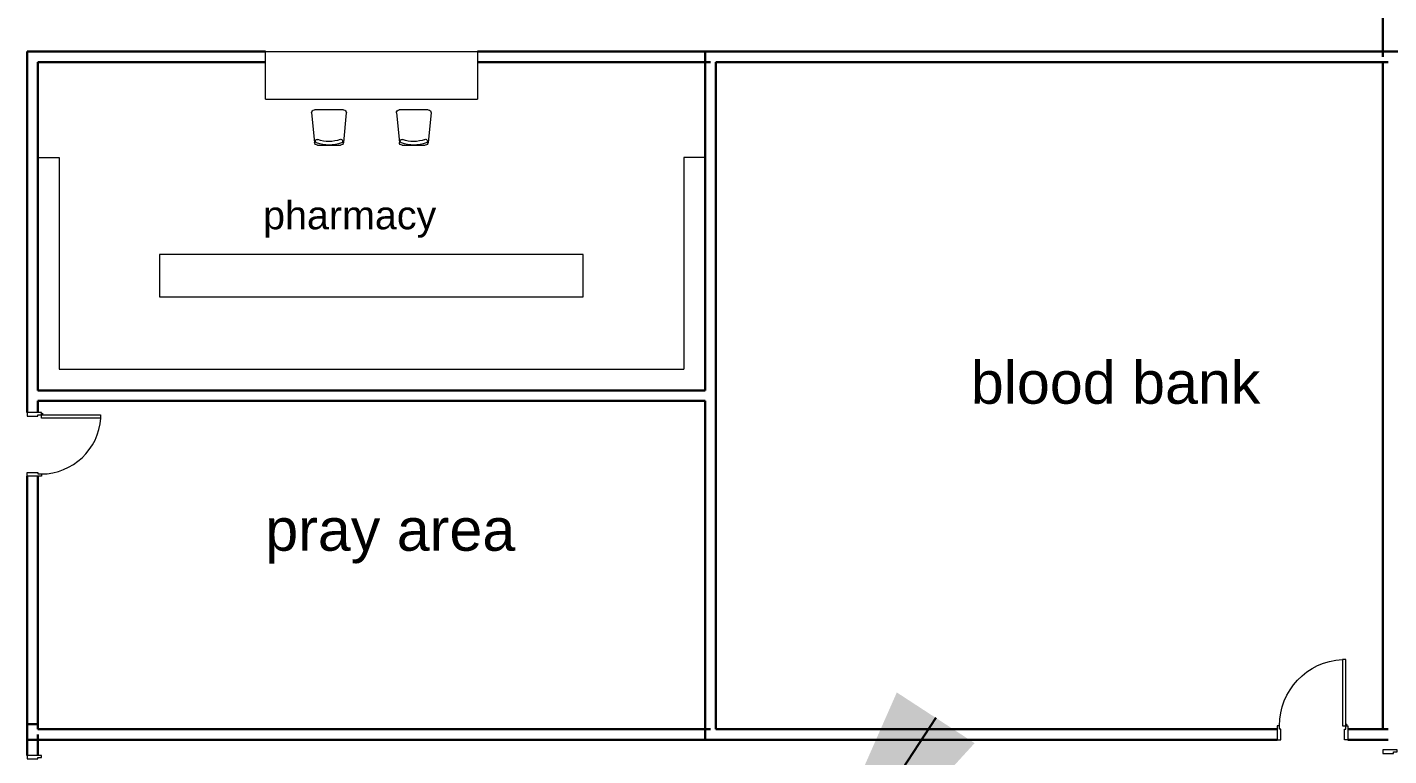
# Model space of a CAD drawing. Extents: x -64 to 135, y 290 to 405.
# Drawn here: x 46.12 to 65.41, y 357.9 to 368.22 of the extents above; entities that cross this region are included whole.
import ezdxf
from ezdxf import colors
from ezdxf.entities.mleader import LeaderData, LeaderLine
from ezdxf.math import Vec2, Vec3

# ---------------------------------------------------------------- set-up
doc = ezdxf.new("R2010")
doc.units = 0
doc.header["$LTSCALE"] = 0.15
for name, color, linetype in [('0 ARCH', 252, 'Continuous'), ('0 CABLE ROUTING', 252, 'Continuous'), ('d1', 252, 'Continuous')]:
    doc.layers.add(name, color=color, linetype=linetype)
for name, color, linetype, lineweight in [('DOOR', 252, 'Continuous', 20), ('FUR', 252, 'Continuous', 9), ('sofa', 252, 'Continuous', 9), ('wall', 252, 'Continuous', 30)]:
    doc.layers.add(name, color=color, linetype=linetype, lineweight=lineweight)
doc.styles.get("Standard").update_dxf_attribs({"font": 'txt', "height": 0.2})

# ---------------------------------------------------------------- blocks, each defined once
blk = doc.blocks.new('Ch01')
at = {"layer": 'FUR'}
for p, q in [((-0.499, -0.205), (-0.499, 0.207)), ((-0.455, 0.247), (-0.035, 0.205)), ((0.001, 0.165), (0.001, -0.163)), ((-0.455, -0.244), (-0.035, -0.202))]:
    blk.add_line(p, q, dxfattribs=at)
for centre, radius, start, end in [((-0.459, 0.207), 0.04, 84.2894, 180), ((-0.039, 0.165), 0.04, 0, 84.2894), ((-0.055, 0.168), 0.025, 20.5276, 200.5276), ((-0.499, 0.001), 0.449, 339.1935, 20.5276), ((-0.499, 0.001), 0.499, 339.1935, 20.5276), ((-0.056, -0.167), 0.025, 159.1935, 339.1935), ((-0.039, -0.163), 0.04, 275.7106, 0), ((-0.459, -0.205), 0.04, 180, 275.7106)]:
    blk.add_arc(centre, radius, start, end, dxfattribs=at)
blk = doc.blocks.new('D100')
at = {"layer": 'DOOR'}
for points in [[(0.03, 0.2), (0.03, 1.14), (0.078, 1.14), (0.078, 0.2)], [(0.03, 0.2), (0, 0.2), (0, 0), (0.05, 0), (0.05, 0.15), (0.03, 0.15)], [(0.97, 0.2), (1, 0.2), (1, 0), (0.95, 0), (0.95, 0.15), (0.97, 0.15)]]:
    blk.add_lwpolyline(points, close=True, dxfattribs=at)
blk.add_circle((0.02, 0.21), 0.01, dxfattribs=at)
blk.add_arc((0.029, 0.2), 0.941, 0.0029, 86.9663, dxfattribs=at)
blk = doc.blocks.new('ARCH')
at = {"layer": 'DOOR'}
for points in [[(46.325, 362.731), (46.325, 362.761), (46.125, 362.761), (46.125, 362.711), (46.275, 362.711), (46.275, 362.731)], [(46.325, 362.731), (47.165, 362.731), (47.165, 362.683), (46.325, 362.683)], [(46.325, 361.891), (46.325, 361.861), (46.125, 361.861), (46.125, 361.911), (46.275, 361.911), (46.275, 361.891)], [(46.325, 357.875), (46.325, 357.905), (46.125, 357.905), (46.125, 357.855), (46.275, 357.855), (46.275, 357.875)], [(65.525, 357.954), (65.525, 357.984), (65.325, 357.984), (65.325, 357.934), (65.475, 357.934), (65.475, 357.954)]]:
    blk.add_lwpolyline(points, close=True, dxfattribs=at)
blk.add_circle((46.335, 362.741), 0.01, dxfattribs=at)
blk.add_arc((46.322, 362.736), 0.845, 270.2218, 356.3889, dxfattribs=at)
at = {"layer": 'sofa'}
for p, q in [((49.5, 367.2), (49.5, 367.875)), ((49.5, 367.875), (52.5, 367.875)), ((52.5, 367.875), (52.5, 367.2)), ((49.5, 367.2), (52.5, 367.2)), ((46.275, 366.373), (46.575, 366.373)), ((46.575, 366.373), (46.575, 363.375)), ((55.425, 366.373), (55.425, 363.375)), ((55.725, 366.373), (55.425, 366.373)), ((48, 365), (48, 364.4)), ((54, 365), (48, 365)), ((54, 364.4), (54, 365)), ((48, 364.4), (54, 364.4)), ((46.575, 363.375), (55.425, 363.375))]:
    blk.add_line(p, q, dxfattribs=at)
at = {"layer": 'wall'}
for p, q in [((65.325, 367.8), (65.325, 375.075)), ((46.125, 367.875), (46.125, 362.761)), ((49.5, 367.875), (46.125, 367.875)), ((46.275, 367.725), (46.275, 363.075)), ((49.5, 367.725), (46.275, 367.725)), ((55.8, 367.875), (52.5, 367.875)), ((55.8, 367.725), (52.5, 367.725)), ((55.725, 367.875), (65.4, 367.875)), ((55.725, 363.075), (55.725, 367.875)), ((55.875, 358.275), (55.875, 367.725)), ((55.875, 367.725), (65.4, 367.725)), ((65.25, 367.875), (68.025, 367.875)), ((65.325, 367.725), (65.325, 358.275)), ((55.725, 363.075), (46.275, 363.075)), ((55.725, 362.925), (46.275, 362.925)), ((46.275, 362.925), (46.275, 362.761)), ((55.725, 358.125), (55.725, 362.925)), ((46.125, 361.861), (46.125, 358.125)), ((46.275, 361.861), (46.275, 358.275)), ((46.275, 358.35), (46.125, 358.35)), ((46.275, 358.275), (55.8, 358.275)), ((63.829, 358.275), (55.875, 358.275)), ((65.4, 358.275), (64.829, 358.275)), ((46.125, 358.2), (46.125, 357.905)), ((46.125, 358.125), (55.8, 358.125)), ((46.275, 358.2), (46.275, 357.905)), ((63.829, 358.125), (55.725, 358.125)), ((65.4, 358.125), (64.829, 358.125))]:
    blk.add_line(p, q, dxfattribs=at)
at = {"layer": 'DOOR', "xscale": -1}
blk.add_blockref('D100', (64.829, 358.125), dxfattribs=at)
at = {"layer": 'wall', "xscale": -1, "rotation": 90}
for p in [(50.4, 366.55), (51.6, 366.55)]:
    blk.add_blockref('Ch01', p, dxfattribs=at)
at = {"layer": 'd1', "attachment_point": 1}
for s, insert, char_height, width in [('{\\fArial|b0|i0|c0|p34;pharmacy}', (49.465, 365.757), 0.4, 6.0636), ('{\\fArial|b0|i0|c0|p34;blood bank}', (59.489, 363.486), 0.6, 4.4721), ('{\\fArial|b0|i0|c0|p34;pray area}', (49.496, 361.404), 0.6, 4.67505)]:
    blk.add_mtext(s, dxfattribs=dict(at, insert=insert, char_height=char_height, width=width))

msp = doc.modelspace()

# ---------------------------------------------------------------- block references
at = {"layer": '0 ARCH', "color": 3}
msp.add_blockref('ARCH', (0, 0), dxfattribs=at)

# ---------------------------------------------------------------- leaders
at = {"layer": '0 CABLE ROUTING', "color": 3}
ml = msp.add_multileader_mtext('Standard', dxfattribs=at)
ml.set_content(' SEC(1) Cable Tray 100x100x1.5 mm', color=2)
ml.set_leader_properties()
ml.build(insert=Vec2(0, 0))
ml.multileader.update_dxf_attribs({"text_left_attachment_type": 6, "text_right_attachment_type": 6, "dogleg_length": 0.1})
ctx = ml.context
ctx.base_point, ctx.char_height, ctx.landing_gap_size = Vec3(57.229, 355.581), 0.1, 0.02
ctx.left_attachment, ctx.right_attachment = 6, 6
notes = []
notes.append((ctx, [(0, (1, 1, 0), (57.129, 355.581), (1, 0), 0.1, [(0, [(56.807, 355.087)], 0, [])])]))
ctx.mtext.insert, ctx.mtext.width, ctx.mtext.flow_direction = Vec3(57.249, 355.701), 1.68798, 5
for ctx, leaders in notes:
    for number, flags, end, landing, length, lines in leaders:
        leader = LeaderData()
        leader.index, (leader.has_last_leader_line, leader.has_dogleg_vector, leader.attachment_direction) = number, flags
        leader.last_leader_point, leader.dogleg_vector, leader.dogleg_length = Vec3(end), Vec3(landing), length
        for number, points, colour, breaks in lines:
            line = LeaderLine()
            line.index, line.vertices, line.color, line.breaks = number, Vec3.list(points), colors.encode_raw_color(colour), breaks
            leader.lines.append(line)
        ctx.leaders.append(leader)

doc.saveas('drawing.dxf')
